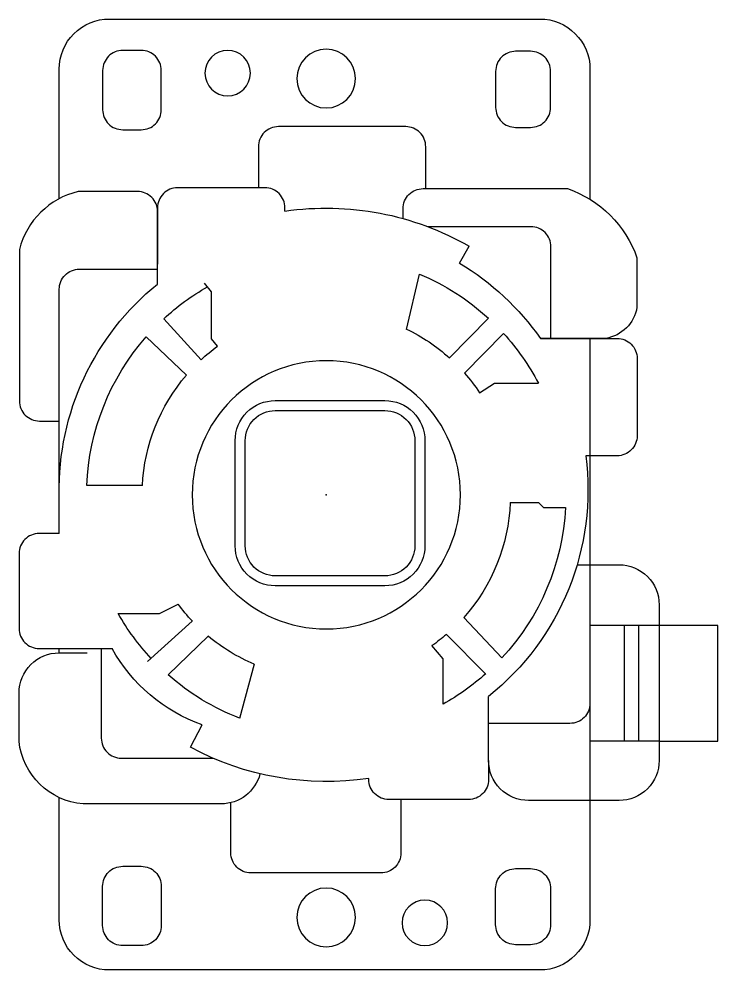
# Model space of a CAD drawing. Header units: inches. Extents: x -421 to 1101, y -1155 to 263.
# Drawn here: x 282.4 to 352.6, y -215.3 to -119.7 of the extents above; entities that cross this region are included whole.
import ezdxf

# ---------------------------------------------------------------- set-up
doc = ezdxf.new("R2010")
doc.units = ezdxf.units.IN
doc.header["$LTSCALE"] = 5
doc.header["$MEASUREMENT"] = 0
doc.linetypes.add('DASHED', pattern=[0.375, 0.25, -0.125])
doc.layers.add('Elements', color=1, linetype='Continuous')

# ---------------------------------------------------------------- blocks, each defined once
blk = doc.blocks.new('joystickbottom')
at = {"layer": 'Elements'}
for p, q in [((24.731, 16.402), (24.731, 22.279)), ((24.731, 22.279), (36.297, 22.279)), ((36.297, 22.279), (36.297, 9.497)), ((24.731, 16.402), (24.731, 9.497)), ((36.297, 14.331), (24.731, 14.331)), ((24.731, 12.949), (36.297, 12.949)), ((48.069, 4.869), (48.069, 7.066)), ((48.584, 4.354), (48.069, 4.869)), ((48.584, 1.543), (48.584, 4.354)), ((60.495, -0.032), (60.495, 4.343)), ((37.093, -3.116), (33.064, 0.709)), ((61.492, -3.024), (65.456, 0.864)), ((35.396, -4.847), (31.469, -0.92)), ((59.539, -1.526), (60.495, -0.032)), ((63.014, -4.53), (66.978, -0.652)), ((72.486, -3.53), (74.167, -2.563)), ((28.446, -5.17), (32.974, -5.17)), ((32.974, -5.17), (34.282, -6.28)), ((65.861, -8.834), (71.395, -7.532)), ((32.419, -24.026), (27, -25.5)), ((64.174, -27.707), (64.915, -28.303)), ((64.915, -28.303), (69.63, -28.303)), ((69.63, -28.303), (70.479, -29.006)), ((24.13, -30.396), (26.389, -29.229)), ((35.226, -28.616), (31.363, -32.624)), ((62.821, -29.345), (66.926, -33.068)), ((32.69, -34.677), (36.729, -30.213)), ((65.113, -34.833), (61.308, -30.798)), ((37.494, -33.502), (38.439, -31.64)), ((37.494, -37.624), (37.494, -33.502)), ((50.259, -35.199), (50.259, -40.746))]:
    blk.add_line(p, q, dxfattribs=at)
for points in [[(42.37, 8.216), (42.37, 12.402, 0.414214), (38.37, 16.402), (22.824, 16.402, 0.414214), (18.824, 12.402), (18.824, 3.372, 0.414214), (22.824, -0.628), (29.215, -0.628)], [(64.94, 4.553, 0.038741), (64.964, 4.861), (64.964, 12.209, 0.414214), (62.964, 14.209), (55.24, 14.209, 0.414214), (53.24, 12.209), (53.24, 9.076)], [(76.93, -9.166), (77.922, -9.166, 0.414214), (79.922, -7.166), (79.922, 7.238, 0.230405), (73, 14.189), (68.078, 14.189, 0.321801), (64.964, 11.075), (64.964, 4.536)], [(53.24, 9.497), (6.895, 9.497, 0.414214), (1.895, 4.497), (1.895, -38.503, 0.414214), (6.895, -43.503), (19.109, -43.503)], [(64.964, 9.497), (28.516, 9.497, 0.414214), (26.516, 7.497), (26.516, -0.628)], [(78.914, -43.503), (91.858, -43.503, 0.414214), (96.858, -38.503), (96.858, 4.497, 0.414214), (91.858, 9.497), (78.854, 9.497)], [(64.964, 5.604), (74.118, 5.604, -0.414214), (76.118, 3.604), (76.118, -6.686)], [(22.824, -0.628), (20.917, -0.628, 0.414214), (18.917, -2.628), (18.917, -10.595, 0.414214), (20.917, -12.595), (21.028, -12.595)], [(79.922, -6.903), (84.11, -6.903, -0.414214), (86.11, -8.903), (86.11, -21.618, -0.414214), (84.11, -23.618), (80.005, -23.618)], [(18.917, -9.381), (13.587, -9.381, 0.414214), (11.587, -11.381), (11.587, -24.362, 0.414214), (13.587, -26.362), (18.601, -26.362)], [(77.676, -20.962), (78.005, -20.962, -0.414214), (80.005, -22.962), (80.005, -31.685, -0.414214), (78.005, -33.685), (72.39, -33.685)], [(21.49, -23.456, 0.34255), (18.482, -27.331), (18.482, -41.113, 0.360932), (24.716, -47.52), (29.565, -47.52, 0.414214), (33.565, -43.52), (33.565, -40.723)], [(34, -39.305), (25.053, -39.305, -0.414214), (23.053, -37.305), (23.053, -28.169)], [(45.477, -43.503), (69.872, -43.503, 0.414214), (71.872, -41.503), (71.872, -33.685)], [(70.39, -33.685), (77.632, -33.685, -0.414214), (79.632, -35.685), (79.632, -41.619, -0.277133), (73.858, -47.478), (58.716, -47.478, -0.414214), (56.716, -45.478), (56.716, -43.503)], [(45.477, -43.503), (45.477, -45.52, -0.414214), (43.477, -47.52), (36, -47.52, -0.414214), (34, -45.52), (34, -38.226)]]:
    blk.add_lwpolyline(points, format="xyb", dxfattribs=at)
for points in [[(4.42, 3.567), (4.42, 2.076, 0.414214), (6.42, 0.076), (10.016, 0.076, 0.414214), (12.016, 2.076), (12.016, 3.567, 0.414214), (10.016, 5.567), (6.42, 5.567, 0.414214)], [(93.633, 3.567), (93.633, 2.076, -0.414214), (91.633, 0.076), (88.037, 0.076, -0.414214), (86.037, 2.076), (86.037, 3.567, -0.414214), (88.037, 5.567), (91.633, 5.567, -0.414214)], [(40.255, -10.986), (40.255, -21.933, 0.414214), (44.255, -25.933), (54.755, -25.933, 0.414214), (58.755, -21.933), (58.755, -10.986, 0.414214), (54.755, -6.986), (44.255, -6.986, 0.414214)], [(41.255, -10.986), (41.255, -21.933, 0.414214), (44.255, -24.933), (54.755, -24.933, 0.414214), (57.755, -21.933), (57.755, -10.986, 0.414214), (54.755, -7.986), (44.255, -7.986, 0.414214)], [(4.333, -35.311), (4.333, -37.168, 0.414214), (6.333, -39.168), (10.249, -39.168, 0.414214), (12.249, -37.168), (12.249, -35.311, 0.414214), (10.249, -33.311), (6.333, -33.311, 0.414214)], [(93.72, -35.311), (93.72, -37.168, -0.414214), (91.72, -39.168), (87.804, -39.168, -0.414214), (85.804, -37.168), (85.804, -35.311, -0.414214), (87.804, -33.311), (91.72, -33.311, -0.414214)]]:
    blk.add_lwpolyline(points, format="xyb", close=True, dxfattribs=at)
blk.add_lwpolyline([(33.565, -43.503), (34, -43.503)], dxfattribs=at)
blk.add_lwpolyline([(33.565, -43.503), (34, -43.503)], dxfattribs=at)
for centre, radius in [((49.344, -16.831), 13.394), ((6.598, -6.993), 2.27), ((7.147, -16.841), 2.929), ((90.906, -16.841), 2.929), ((91.455, -26.688), 2.27)]:
    blk.add_circle(centre, radius, dxfattribs=at)
for centre, radius, start, end in [((49.843, -17.106), 26.401, 82.60612, 141.38114), ((49.344, -16.831), 23.932, 93.05492, 132.86525), ((49.344, -16.831), 23.932, 47.68257, 62.22782), ((49.843, -17.106), 26.401, 30.94612, 55.12164), ((49.344, -16.831), 18.39, 92.3684, 131.77397), ((49.344, -16.831), 23.932, 138.32618, 150.83817), ((49.344, -16.831), 23.932, 22.86683, 42.53791), ((49.344, -16.831), 18.39, 48.65845, 56.33425), ((49.344, -16.831), 28.631, 351.7045, 29.89005), ((49.344, -16.831), 18.39, 25.80919, 41.98462), ((49.344, -16.831), 18.39, 139.33013, 144.98619), ((49.344, -16.831), 28.631, 171.49028, 208.27969), ((49.344, -16.831), 18.39, 203.02925, 219.85235), ((49.344, -16.831), 23.932, 201.21274, 221.29128), ((49.344, -16.831), 18.39, 317.12205, 323.74531), ((42.03, -23.715), 16.584, 199.41798, 241.0393), ((49.344, -16.831), 23.932, 317.27818, 330.24404), ((49.344, -16.831), 18.39, 226.6875, 233.63061), ((49.344, -16.831), 18.39, 272.85168, 310.58331), ((49.843, -17.106), 26.401, 268.98844, 321.10086), ((49.344, -16.831), 23.932, 226.95957, 240.3206), ((49.344, -16.831), 23.932, 272.191, 311.21814)]:
    blk.add_arc(centre, radius, start, end, dxfattribs=at)
blk.add_point((49.344, -16.831), dxfattribs=at)
blk = doc.blocks.new('joystick bottom')
at = {"layer": 'Elements', "linetype": 'DASHED', "ltscale": 15, "xscale": 1.006397965095784, "yscale": 1.006397965095784, "zscale": 1.006397965095784}
blk.add_blockref('joystickbottom', (-49.66, 16.939), dxfattribs=at)

msp = doc.modelspace()

# ---------------------------------------------------------------- block references
at = {"color": 1, "xscale": -1, "rotation": 270}
msp.add_blockref('joystick bottom', (313.28455, -167.54883), dxfattribs=at)

doc.saveas('drawing.dxf')
